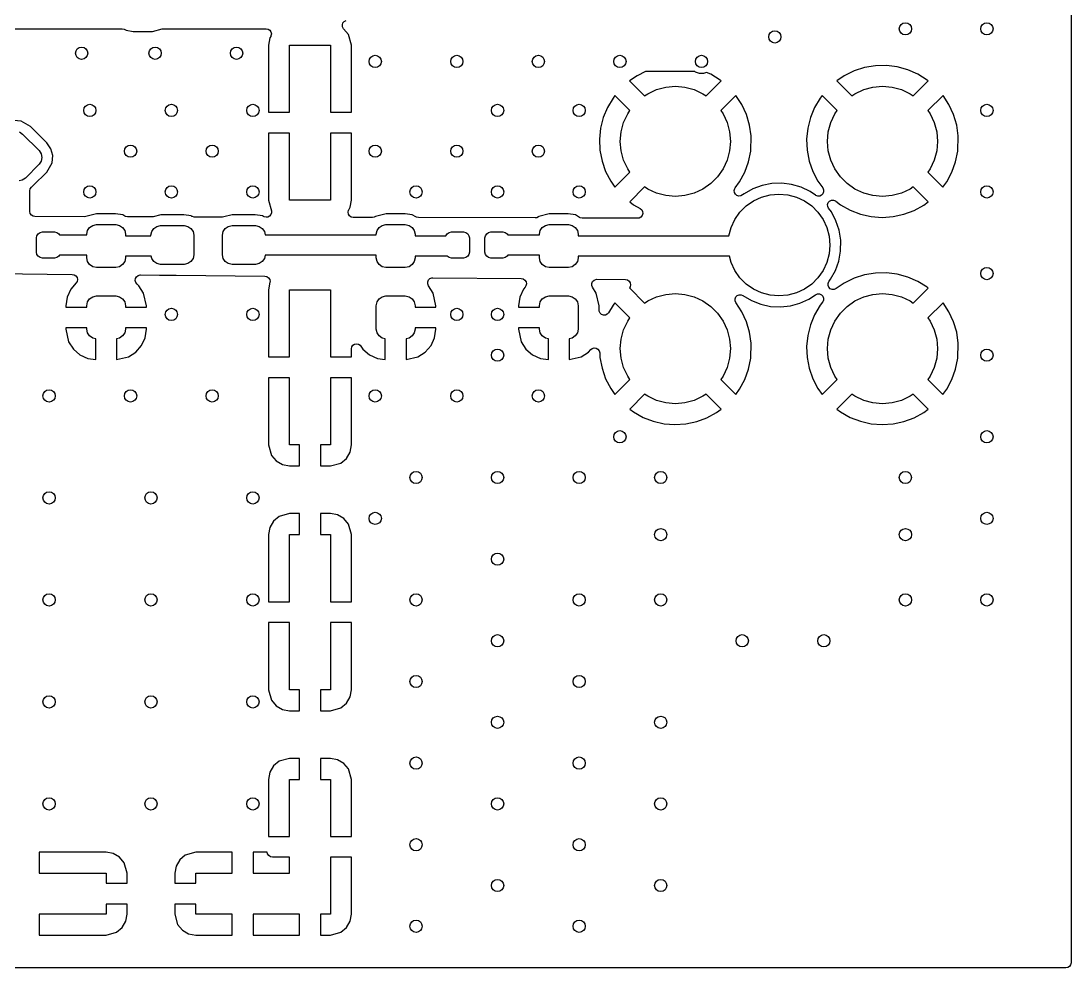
# Model space of a CAD drawing. Extents: x 5.32 to 7.68, y -5.08 to -3.12.
# Drawn here: x 6.666 to 7.68, y -5.08 to -4.166 of the extents above; entities that cross this region are included whole.
import ezdxf

# ---------------------------------------------------------------- set-up
doc = ezdxf.new("R2010")
doc.units = 0
doc.header["$MEASUREMENT"] = 0
doc.layers.add('BLACK', color=7, linetype='CONTINUOUS')

msp = doc.modelspace()

# ---------------------------------------------------------------- linework, layer by layer
at = {"layer": 'BLACK', "linetype": 'CONTINUOUS'}
for p, q in [((7.67961, -3.12539), (7.67961, -5.07461)), ((6.97673, -4.16761), (6.97795, -4.16609)), ((6.97795, -4.16609), (6.97966, -4.16515)), ((6.64599, -4.17319), (6.76345, -4.17319)), ((6.76345, -4.17319), (6.76536, -4.17357)), ((6.76536, -4.17357), (6.76595, -4.17386)), ((6.76595, -4.17386), (6.7674, -4.1747)), ((6.7674, -4.1747), (6.77426, -4.17591)), ((6.77426, -4.17591), (6.79267, -4.17591)), ((6.79267, -4.17591), (6.80218, -4.17336)), ((6.80218, -4.17336), (6.80347, -4.17319)), ((6.80347, -4.17319), (6.9026, -4.17319)), ((6.9026, -4.17319), (6.90452, -4.17357)), ((6.90452, -4.17357), (6.90614, -4.17465)), ((6.90614, -4.17465), (6.90722, -4.17628)), ((6.90722, -4.17628), (6.9076, -4.17819)), ((6.97618, -4.16949), (6.97673, -4.16761)), ((6.97639, -4.17142), (6.97618, -4.16949)), ((6.97733, -4.17314), (6.97639, -4.17142)), ((6.98212, -4.17884), (6.97733, -4.17314)), ((6.90615, -4.18204), (6.90493, -4.18898)), ((6.90693, -4.18069), (6.90615, -4.18204)), ((6.90722, -4.1801), (6.90693, -4.18069)), ((6.9076, -4.17819), (6.90722, -4.1801)), ((6.98484, -4.18898), (6.98212, -4.17884)), ((6.90493, -4.18898), (6.90493, -4.25374)), ((6.9252, -4.25374), (6.9252, -4.18898)), ((6.9252, -4.18898), (6.96457, -4.18898)), ((6.96457, -4.18898), (6.96457, -4.25374)), ((6.98484, -4.25374), (6.98484, -4.18898)), ((7.26886, -4.21457), (7.26065, -4.2186)), ((7.31647, -4.21457), (7.26886, -4.21457)), ((7.31693, -4.21495), (7.31647, -4.21457)), ((7.32078, -4.21636), (7.31693, -4.21495)), ((7.32489, -4.21636), (7.32078, -4.21636)), ((7.32782, -4.21529), (7.32489, -4.21636)), ((7.33183, -4.21704), (7.32782, -4.21529)), ((7.34083, -4.22266), (7.33183, -4.21704)), ((7.47018, -4.21392), (7.46065, -4.2186)), ((7.48028, -4.21067), (7.47018, -4.21392)), ((7.49074, -4.20891), (7.48028, -4.21067)), ((7.50135, -4.20868), (7.49074, -4.20891)), ((7.51188, -4.20998), (7.50135, -4.20868)), ((7.52211, -4.21279), (7.51188, -4.20998)), ((7.53183, -4.21704), (7.52211, -4.21279)), ((7.54083, -4.22266), (7.53183, -4.21704)), ((7.26065, -4.2186), (7.25347, -4.22352)), ((7.25347, -4.22352), (7.26797, -4.23803)), ((7.3273, -4.23803), (7.34183, -4.2235)), ((7.34183, -4.2235), (7.34083, -4.22266)), ((7.46065, -4.2186), (7.45347, -4.22352)), ((7.45347, -4.22352), (7.46797, -4.23803)), ((7.5273, -4.23803), (7.54183, -4.2235)), ((7.54183, -4.2235), (7.54083, -4.22266)), ((7.26797, -4.23803), (7.27106, -4.23586)), ((7.27106, -4.23586), (7.27946, -4.23195)), ((7.27946, -4.23195), (7.28841, -4.22955)), ((7.28841, -4.22955), (7.29764, -4.22874)), ((7.29764, -4.22874), (7.30687, -4.22955)), ((7.30687, -4.22955), (7.31582, -4.23195)), ((7.31582, -4.23195), (7.32421, -4.23586)), ((7.32421, -4.23586), (7.3273, -4.23803)), ((7.46797, -4.23803), (7.47106, -4.23586)), ((7.47106, -4.23586), (7.47946, -4.23195)), ((7.47946, -4.23195), (7.48841, -4.22955)), ((7.48841, -4.22955), (7.49764, -4.22874)), ((7.49764, -4.22874), (7.50687, -4.22955)), ((7.50687, -4.22955), (7.51582, -4.23195)), ((7.51582, -4.23195), (7.52421, -4.23586)), ((7.52421, -4.23586), (7.5273, -4.23803)), ((7.23744, -4.24005), (7.23203, -4.24918)), ((7.2393, -4.23775), (7.23744, -4.24005)), ((7.25377, -4.25222), (7.2393, -4.23775)), ((7.35607, -4.23765), (7.3415, -4.25222)), ((7.36175, -4.24635), (7.35607, -4.23765)), ((7.36621, -4.25598), (7.36175, -4.24635)), ((7.43744, -4.24005), (7.43203, -4.24918)), ((7.4393, -4.23775), (7.43744, -4.24005)), ((7.45377, -4.25222), (7.4393, -4.23775)), ((7.55607, -4.23765), (7.5415, -4.25222)), ((7.56175, -4.24635), (7.55607, -4.23765)), ((7.56621, -4.25598), (7.56175, -4.24635)), ((6.90493, -4.25374), (6.9252, -4.25374)), ((6.96457, -4.25374), (6.98484, -4.25374)), ((7.23203, -4.24918), (7.228, -4.25899)), ((7.24769, -4.26371), (7.25161, -4.25531)), ((7.25161, -4.25531), (7.25377, -4.25222)), ((7.3415, -4.25222), (7.34367, -4.25531)), ((7.34367, -4.25531), (7.34758, -4.26371)), ((7.36923, -4.26615), (7.36621, -4.25598)), ((7.43203, -4.24918), (7.428, -4.25899)), ((7.44769, -4.26371), (7.45161, -4.25531)), ((7.45161, -4.25531), (7.45377, -4.25222)), ((7.5415, -4.25222), (7.54367, -4.25531)), ((7.54367, -4.25531), (7.54758, -4.26371)), ((7.56923, -4.26615), (7.56621, -4.25598)), ((6.66595, -4.26224), (6.65902, -4.26163)), ((6.67494, -4.26743), (6.66595, -4.26224)), ((6.69074, -4.28323), (6.67494, -4.26743)), ((7.228, -4.25899), (7.22542, -4.26929)), ((7.2453, -4.27266), (7.24769, -4.26371)), ((7.34758, -4.26371), (7.34998, -4.27266)), ((7.37076, -4.27665), (7.36923, -4.26615)), ((7.428, -4.25899), (7.42542, -4.26929)), ((7.4453, -4.27266), (7.44769, -4.26371)), ((7.54758, -4.26371), (7.54998, -4.27266)), ((7.57076, -4.27665), (7.56923, -4.26615)), ((6.66434, -4.27276), (6.66737, -4.27479)), ((6.66737, -4.27479), (6.68338, -4.29079)), ((6.9252, -4.27382), (6.90493, -4.27382)), ((6.90493, -4.27382), (6.90493, -4.33858)), ((6.9252, -4.33858), (6.9252, -4.27382)), ((6.98484, -4.27382), (6.96457, -4.27382)), ((6.96457, -4.27382), (6.96457, -4.33858)), ((6.98484, -4.33858), (6.98484, -4.27382)), ((7.22542, -4.26929), (7.22436, -4.27984)), ((7.24449, -4.28189), (7.2453, -4.27266)), ((7.34998, -4.27266), (7.35079, -4.28189)), ((7.37035, -4.2912), (7.37076, -4.27665)), ((7.42542, -4.26929), (7.42436, -4.27984)), ((7.44449, -4.28189), (7.4453, -4.27266)), ((7.54998, -4.27266), (7.55079, -4.28189)), ((7.57035, -4.2912), (7.57076, -4.27665)), ((6.69474, -4.28893), (6.69074, -4.28323)), ((7.22436, -4.27984), (7.22483, -4.29044)), ((7.2453, -4.29112), (7.24449, -4.28189)), ((7.35079, -4.28189), (7.34998, -4.29112)), ((7.42436, -4.27984), (7.42483, -4.29044)), ((7.4453, -4.29112), (7.44449, -4.28189)), ((7.55079, -4.28189), (7.54998, -4.29112)), ((6.68338, -4.29079), (6.68541, -4.29383)), ((6.68541, -4.29383), (6.68612, -4.2974)), ((6.68612, -4.2974), (6.68541, -4.30098)), ((6.69654, -4.29566), (6.69474, -4.28893)), ((6.69593, -4.30259), (6.69654, -4.29566)), ((7.22483, -4.29044), (7.22683, -4.30086)), ((7.24769, -4.30007), (7.2453, -4.29112)), ((7.34998, -4.29112), (7.34758, -4.30007)), ((7.36824, -4.3016), (7.37035, -4.2912)), ((7.42483, -4.29044), (7.42683, -4.30086)), ((7.44769, -4.30007), (7.4453, -4.29112)), ((7.54998, -4.29112), (7.54758, -4.30007)), ((7.56824, -4.3016), (7.57035, -4.2912)), ((6.68338, -4.30402), (6.67016, -4.31724)), ((6.68541, -4.30098), (6.68338, -4.30402)), ((6.69074, -4.31159), (6.69593, -4.30259)), ((7.22683, -4.30086), (7.23031, -4.31089)), ((7.25161, -4.30846), (7.24769, -4.30007)), ((7.25377, -4.31156), (7.25161, -4.30846)), ((7.34367, -4.30846), (7.33835, -4.31605)), ((7.34758, -4.30007), (7.34367, -4.30846)), ((7.36466, -4.31159), (7.36824, -4.3016)), ((7.42683, -4.30086), (7.43031, -4.31089)), ((7.45161, -4.30846), (7.44769, -4.30007)), ((7.45692, -4.31605), (7.45161, -4.30846)), ((7.54367, -4.30846), (7.5415, -4.31156)), ((7.54758, -4.30007), (7.54367, -4.30846)), ((7.56466, -4.31159), (7.56824, -4.3016)), ((6.67016, -4.31724), (6.66712, -4.31927)), ((6.67773, -4.3246), (6.69074, -4.31159)), ((7.23031, -4.31089), (7.2352, -4.3203)), ((7.23931, -4.32601), (7.25377, -4.31156)), ((7.33835, -4.31605), (7.3318, -4.3226)), ((7.35967, -4.32095), (7.36466, -4.31159)), ((7.43031, -4.31089), (7.4352, -4.3203)), ((7.46347, -4.3226), (7.45692, -4.31605)), ((7.5415, -4.31156), (7.55595, -4.326)), ((7.55967, -4.32095), (7.56466, -4.31159)), ((6.66712, -4.31927), (6.66398, -4.31989)), ((6.67437, -4.32955), (6.67475, -4.32764)), ((6.67475, -4.32764), (6.67583, -4.32602)), ((6.67583, -4.32602), (6.6765, -4.32546)), ((6.6765, -4.32546), (6.67773, -4.3246)), ((7.2352, -4.3203), (7.23931, -4.32601)), ((7.26797, -4.32575), (7.25352, -4.3402)), ((7.27106, -4.32792), (7.26797, -4.32575)), ((7.27946, -4.33183), (7.27106, -4.32792)), ((7.32421, -4.32792), (7.31582, -4.33183)), ((7.3318, -4.3226), (7.32421, -4.32792)), ((7.35447, -4.32916), (7.35505, -4.3273)), ((7.35505, -4.3273), (7.35541, -4.32674)), ((7.35541, -4.32674), (7.35967, -4.32095)), ((7.37237, -4.32769), (7.36403, -4.33243)), ((7.38136, -4.32435), (7.37237, -4.32769)), ((7.39076, -4.32249), (7.38136, -4.32435)), ((7.40035, -4.32215), (7.39076, -4.32249)), ((7.40987, -4.32335), (7.40035, -4.32215)), ((7.41907, -4.32606), (7.40987, -4.32335)), ((7.42772, -4.33021), (7.41907, -4.32606)), ((7.4352, -4.3203), (7.43992, -4.32686)), ((7.43992, -4.32686), (7.44073, -4.32863)), ((7.44073, -4.32863), (7.4408, -4.33058)), ((7.47106, -4.32792), (7.46347, -4.3226)), ((7.47946, -4.33183), (7.47106, -4.32792)), ((7.52421, -4.32792), (7.51582, -4.33183)), ((7.5273, -4.32575), (7.52421, -4.32792)), ((7.54175, -4.3402), (7.5273, -4.32575)), ((7.55595, -4.326), (7.55967, -4.32095)), ((6.67437, -4.3495), (6.67437, -4.32955)), ((6.90493, -4.33858), (6.90767, -4.3488)), ((6.96457, -4.33858), (6.9252, -4.33858)), ((6.98361, -4.34551), (6.98484, -4.33858)), ((7.28841, -4.33423), (7.27946, -4.33183)), ((7.29764, -4.33504), (7.28841, -4.33423)), ((7.30687, -4.33423), (7.29764, -4.33504)), ((7.31582, -4.33183), (7.30687, -4.33423)), ((7.35464, -4.33111), (7.35447, -4.32916)), ((7.35554, -4.33284), (7.35464, -4.33111)), ((7.35704, -4.33409), (7.35554, -4.33284)), ((7.3589, -4.33467), (7.35704, -4.33409)), ((7.36084, -4.3345), (7.3589, -4.33467)), ((7.36257, -4.3336), (7.36084, -4.3345)), ((7.36403, -4.33243), (7.36257, -4.3336)), ((7.37303, -4.33927), (7.38081, -4.33565)), ((7.38081, -4.33565), (7.38909, -4.33342)), ((7.38909, -4.33342), (7.39764, -4.33268)), ((7.39764, -4.33268), (7.40618, -4.33342)), ((7.40618, -4.33342), (7.41447, -4.33565)), ((7.41447, -4.33565), (7.42224, -4.33927)), ((7.43301, -4.33388), (7.42772, -4.33021)), ((7.43323, -4.33403), (7.43301, -4.33388)), ((7.43506, -4.33471), (7.43323, -4.33403)), ((7.43701, -4.33464), (7.43506, -4.33471)), ((7.43878, -4.33383), (7.43701, -4.33464)), ((7.44011, -4.33241), (7.43878, -4.33383)), ((7.4408, -4.33058), (7.44011, -4.33241)), ((7.44659, -4.33947), (7.44835, -4.33863)), ((7.44835, -4.33863), (7.4503, -4.33853)), ((7.4503, -4.33853), (7.45214, -4.33918)), ((7.48841, -4.33423), (7.47946, -4.33183)), ((7.49764, -4.33504), (7.48841, -4.33423)), ((7.50687, -4.33423), (7.49764, -4.33504)), ((7.51582, -4.33183), (7.50687, -4.33423)), ((6.90767, -4.3488), (6.90779, -4.35074)), ((6.98162, -4.3503), (6.982, -4.34839)), ((6.982, -4.34839), (6.98229, -4.34781)), ((6.98229, -4.34781), (6.98361, -4.34551)), ((7.25352, -4.3402), (7.25718, -4.34302)), ((7.25718, -4.34302), (7.26369, -4.34668)), ((7.26369, -4.34668), (7.26517, -4.34795)), ((7.26517, -4.34795), (7.26606, -4.34969)), ((7.35994, -4.35026), (7.366, -4.34419)), ((7.366, -4.34419), (7.37303, -4.33927)), ((7.42224, -4.33927), (7.42927, -4.34419)), ((7.42927, -4.34419), (7.43534, -4.35026)), ((7.44464, -4.34276), (7.44529, -4.34093)), ((7.44474, -4.34471), (7.44464, -4.34276)), ((7.44558, -4.34647), (7.44474, -4.34471)), ((7.44529, -4.34093), (7.44659, -4.33947)), ((7.44824, -4.35002), (7.44558, -4.34647)), ((7.45214, -4.33918), (7.45264, -4.33952)), ((7.45264, -4.33952), (7.45718, -4.34302)), ((7.45718, -4.34302), (7.46643, -4.34822)), ((7.46643, -4.34822), (7.47633, -4.35203)), ((7.51821, -4.35225), (7.52815, -4.34854)), ((7.52815, -4.34854), (7.53746, -4.34344)), ((7.53746, -4.34344), (7.54175, -4.3402)), ((6.67475, -4.3514), (6.67437, -4.3495)), ((6.67583, -4.35302), (6.67475, -4.3514)), ((6.67744, -4.35411), (6.67583, -4.35302)), ((6.67936, -4.3545), (6.67744, -4.35411)), ((6.72706, -4.35462), (6.67936, -4.3545)), ((6.72837, -4.35445), (6.72706, -4.35462)), ((6.73883, -4.35165), (6.72837, -4.35445)), ((6.75723, -4.35165), (6.73883, -4.35165)), ((6.76409, -4.35286), (6.75723, -4.35165)), ((6.76618, -4.35406), (6.76409, -4.35286)), ((6.76675, -4.35435), (6.76618, -4.35406)), ((6.76867, -4.35473), (6.76675, -4.35435)), ((6.7921, -4.3548), (6.76867, -4.35473)), ((6.79341, -4.35463), (6.7921, -4.3548)), ((6.80084, -4.35263), (6.79341, -4.35463)), ((6.82318, -4.35263), (6.80084, -4.35263)), ((6.83004, -4.35384), (6.82318, -4.35263)), ((6.83072, -4.35423), (6.83004, -4.35384)), ((6.83129, -4.35452), (6.83072, -4.35423)), ((6.8332, -4.3549), (6.83129, -4.35452)), ((6.86032, -4.35498), (6.8332, -4.3549)), ((6.86163, -4.35481), (6.86032, -4.35498)), ((6.86974, -4.35263), (6.86163, -4.35481)), ((6.89208, -4.35263), (6.86974, -4.35263)), ((6.89894, -4.35384), (6.89208, -4.35263)), ((6.89993, -4.35442), (6.89894, -4.35384)), ((6.90051, -4.3547), (6.89993, -4.35442)), ((6.90242, -4.35509), (6.90051, -4.3547)), ((6.90282, -4.35509), (6.90242, -4.35509)), ((6.90413, -4.35492), (6.90282, -4.35509)), ((6.90588, -4.35406), (6.90413, -4.35492)), ((6.90717, -4.35259), (6.90588, -4.35406)), ((6.90779, -4.35074), (6.90717, -4.35259)), ((6.98199, -4.35221), (6.98162, -4.3503)), ((6.98307, -4.35384), (6.98199, -4.35221)), ((6.98469, -4.35493), (6.98307, -4.35384)), ((6.9866, -4.35531), (6.98469, -4.35493)), ((7.00527, -4.35536), (6.9866, -4.35531)), ((7.00679, -4.35513), (7.00527, -4.35536)), ((7.00815, -4.35439), (7.00679, -4.35513)), ((7.01836, -4.35165), (7.00815, -4.35439)), ((7.03676, -4.35165), (7.01836, -4.35165)), ((7.04362, -4.35286), (7.03676, -4.35165)), ((7.047, -4.35481), (7.04362, -4.35286)), ((7.04757, -4.35509), (7.047, -4.35481)), ((7.04948, -4.35548), (7.04757, -4.35509)), ((7.16226, -4.35578), (7.04948, -4.35548)), ((7.16378, -4.35555), (7.16226, -4.35578)), ((7.16549, -4.35461), (7.16378, -4.35555)), ((7.16581, -4.35434), (7.16549, -4.35461)), ((7.17584, -4.35165), (7.16581, -4.35434)), ((7.19424, -4.35165), (7.17584, -4.35165)), ((7.2011, -4.35286), (7.19424, -4.35165)), ((7.2052, -4.35523), (7.2011, -4.35286)), ((7.20578, -4.35551), (7.2052, -4.35523)), ((7.20769, -4.3559), (7.20578, -4.35551)), ((7.26123, -4.35604), (7.20769, -4.3559)), ((7.26259, -4.35585), (7.26123, -4.35604)), ((7.26433, -4.35497), (7.26259, -4.35585)), ((7.2656, -4.35349), (7.26433, -4.35497)), ((7.26621, -4.35164), (7.2656, -4.35349)), ((7.26606, -4.34969), (7.26621, -4.35164)), ((7.35139, -4.36506), (7.35502, -4.35728)), ((7.35502, -4.35728), (7.35994, -4.35026)), ((7.43534, -4.35026), (7.44026, -4.35728)), ((7.44026, -4.35728), (7.44388, -4.36506)), ((7.45268, -4.35852), (7.44824, -4.35002)), ((7.45571, -4.36763), (7.45268, -4.35852)), ((7.47633, -4.35203), (7.48668, -4.35437)), ((7.48668, -4.35437), (7.49725, -4.35519)), ((7.49725, -4.35519), (7.50784, -4.35448)), ((7.50784, -4.35448), (7.51821, -4.35225)), ((6.68429, -4.36973), (6.68652, -4.36929)), ((6.68652, -4.36929), (6.69813, -4.36929)), ((6.69813, -4.36929), (6.70035, -4.36973)), ((6.72933, -4.37156), (6.73004, -4.36798)), ((6.73004, -4.36798), (6.73207, -4.36494)), ((6.73207, -4.36494), (6.7351, -4.36292)), ((6.7351, -4.36292), (6.73868, -4.3622)), ((6.73868, -4.3622), (6.75738, -4.3622)), ((6.75738, -4.3622), (6.76096, -4.36292)), ((6.76096, -4.36292), (6.76399, -4.36494)), ((6.76399, -4.36494), (6.76602, -4.36798)), ((6.76602, -4.36798), (6.76673, -4.37156)), ((6.79134, -4.37254), (6.79205, -4.36896)), ((6.79205, -4.36896), (6.79408, -4.36593)), ((6.79408, -4.36593), (6.79711, -4.3639)), ((6.79711, -4.3639), (6.80069, -4.36319)), ((6.80069, -4.36319), (6.82333, -4.36319)), ((6.82333, -4.36319), (6.82691, -4.3639)), ((6.82691, -4.3639), (6.82994, -4.36593)), ((6.82994, -4.36593), (6.83197, -4.36896)), ((6.83197, -4.36896), (6.83268, -4.37254)), ((6.86024, -4.37254), (6.86095, -4.36896)), ((6.86095, -4.36896), (6.86297, -4.36593)), ((6.86297, -4.36593), (6.86601, -4.3639)), ((6.86601, -4.3639), (6.86959, -4.36319)), ((6.86959, -4.36319), (6.89222, -4.36319)), ((6.89222, -4.36319), (6.8958, -4.3639)), ((6.8958, -4.3639), (6.89884, -4.36593)), ((6.89884, -4.36593), (6.90086, -4.36896)), ((6.90086, -4.36896), (6.90148, -4.37205)), ((7.00886, -4.37156), (7.00957, -4.36798)), ((7.00957, -4.36798), (7.0116, -4.36494)), ((7.0116, -4.36494), (7.01463, -4.36292)), ((7.01463, -4.36292), (7.01821, -4.3622)), ((7.01821, -4.3622), (7.03691, -4.3622)), ((7.03691, -4.3622), (7.04049, -4.36292)), ((7.04049, -4.36292), (7.04352, -4.36494)), ((7.04352, -4.36494), (7.04555, -4.36798)), ((7.04555, -4.36798), (7.04626, -4.37156)), ((7.07918, -4.36973), (7.0814, -4.36929)), ((7.0814, -4.36929), (7.09301, -4.36929)), ((7.09301, -4.36929), (7.09523, -4.36973)), ((7.11736, -4.36973), (7.11959, -4.36929)), ((7.11959, -4.36929), (7.1312, -4.36929)), ((7.1312, -4.36929), (7.13342, -4.36973)), ((7.16634, -4.37156), (7.16705, -4.36798)), ((7.16705, -4.36798), (7.16908, -4.36494)), ((7.16908, -4.36494), (7.17211, -4.36292)), ((7.17211, -4.36292), (7.17569, -4.3622)), ((7.17569, -4.3622), (7.19439, -4.3622)), ((7.19439, -4.3622), (7.19797, -4.36292)), ((7.19797, -4.36292), (7.201, -4.36494)), ((7.201, -4.36494), (7.20303, -4.36798)), ((7.20303, -4.36798), (7.20374, -4.37156)), ((7.34926, -4.37303), (7.35139, -4.36506)), ((7.44388, -4.36506), (7.4461, -4.37334)), ((7.45725, -4.37709), (7.45571, -4.36763)), ((6.68071, -4.3751), (6.68115, -4.37288)), ((6.68071, -4.38868), (6.68071, -4.3751)), ((6.68115, -4.37288), (6.68241, -4.37099)), ((6.68241, -4.37099), (6.68429, -4.36973)), ((6.70035, -4.36973), (6.70224, -4.37099)), ((6.70224, -4.37099), (6.70294, -4.37205)), ((6.70294, -4.37205), (6.72933, -4.37205)), ((6.72933, -4.37205), (6.72933, -4.37156)), ((6.76673, -4.37156), (6.76673, -4.37303)), ((6.76673, -4.37303), (6.79134, -4.37303)), ((6.79134, -4.37303), (6.79134, -4.37254)), ((6.83268, -4.37254), (6.83268, -4.39124)), ((6.86024, -4.39124), (6.86024, -4.37254)), ((6.90148, -4.37205), (7.00886, -4.37205)), ((7.00886, -4.37205), (7.00886, -4.37156)), ((7.04626, -4.37156), (7.04626, -4.37303)), ((7.04626, -4.37303), (7.076, -4.37303)), ((7.076, -4.37303), (7.07603, -4.37288)), ((7.07603, -4.37288), (7.07729, -4.37099)), ((7.07729, -4.37099), (7.07918, -4.36973)), ((7.09523, -4.36973), (7.09712, -4.37099)), ((7.09712, -4.37099), (7.09838, -4.37288)), ((7.09838, -4.37288), (7.09882, -4.3751)), ((7.09882, -4.3751), (7.09882, -4.38868)), ((7.11378, -4.3751), (7.11422, -4.37288)), ((7.11378, -4.38868), (7.11378, -4.3751)), ((7.11422, -4.37288), (7.11548, -4.37099)), ((7.11548, -4.37099), (7.11736, -4.36973)), ((7.13342, -4.36973), (7.13531, -4.37099)), ((7.13531, -4.37099), (7.13601, -4.37205)), ((7.13601, -4.37205), (7.16634, -4.37205)), ((7.16634, -4.37205), (7.16634, -4.37156)), ((7.20374, -4.37156), (7.20374, -4.37303)), ((7.20374, -4.37303), (7.34926, -4.37303)), ((7.4461, -4.37334), (7.44685, -4.38189)), ((7.45713, -4.38793), (7.45725, -4.37709)), ((6.68115, -4.3909), (6.68071, -4.38868)), ((7.09882, -4.38868), (7.09838, -4.3909)), ((7.11422, -4.3909), (7.11378, -4.38868)), ((7.44685, -4.38189), (7.4461, -4.39044)), ((7.4554, -4.39737), (7.45713, -4.38793)), ((6.68241, -4.39279), (6.68115, -4.3909)), ((6.68429, -4.39405), (6.68241, -4.39279)), ((6.68652, -4.39449), (6.68429, -4.39405)), ((6.69813, -4.39449), (6.68652, -4.39449)), ((6.70035, -4.39405), (6.69813, -4.39449)), ((6.70224, -4.39279), (6.70035, -4.39405)), ((6.70294, -4.39173), (6.70224, -4.39279)), ((6.72933, -4.39173), (6.70294, -4.39173)), ((6.72933, -4.39419), (6.72933, -4.39173)), ((6.73004, -4.39777), (6.72933, -4.39419)), ((6.73207, -4.4008), (6.73004, -4.39777)), ((6.76602, -4.39777), (6.76399, -4.4008)), ((6.76673, -4.39419), (6.76602, -4.39777)), ((6.79163, -4.39272), (6.76673, -4.39272)), ((6.76673, -4.39272), (6.76673, -4.39419)), ((6.79205, -4.39482), (6.79163, -4.39272)), ((6.79408, -4.39785), (6.79205, -4.39482)), ((6.79711, -4.39988), (6.79408, -4.39785)), ((6.82994, -4.39785), (6.82691, -4.39988)), ((6.83197, -4.39482), (6.82994, -4.39785)), ((6.83268, -4.39124), (6.83197, -4.39482)), ((6.86095, -4.39482), (6.86024, -4.39124)), ((6.86297, -4.39785), (6.86095, -4.39482)), ((6.86601, -4.39988), (6.86297, -4.39785)), ((6.89884, -4.39785), (6.8958, -4.39988)), ((6.90086, -4.39482), (6.89884, -4.39785)), ((6.90148, -4.39173), (6.90086, -4.39482)), ((7.00886, -4.39173), (6.90148, -4.39173)), ((7.00886, -4.39419), (7.00886, -4.39173)), ((7.00957, -4.39777), (7.00886, -4.39419)), ((7.0116, -4.4008), (7.00957, -4.39777)), ((7.04555, -4.39777), (7.04352, -4.4008)), ((7.04626, -4.39419), (7.04555, -4.39777)), ((7.07724, -4.39272), (7.04626, -4.39272)), ((7.04626, -4.39272), (7.04626, -4.39419)), ((7.07729, -4.39279), (7.07724, -4.39272)), ((7.07918, -4.39405), (7.07729, -4.39279)), ((7.0814, -4.39449), (7.07918, -4.39405)), ((7.09301, -4.39449), (7.0814, -4.39449)), ((7.09523, -4.39405), (7.09301, -4.39449)), ((7.09712, -4.39279), (7.09523, -4.39405)), ((7.09838, -4.3909), (7.09712, -4.39279)), ((7.11548, -4.39279), (7.11422, -4.3909)), ((7.11736, -4.39405), (7.11548, -4.39279)), ((7.11959, -4.39449), (7.11736, -4.39405)), ((7.1312, -4.39449), (7.11959, -4.39449)), ((7.13342, -4.39405), (7.1312, -4.39449)), ((7.13531, -4.39279), (7.13342, -4.39405)), ((7.13601, -4.39173), (7.13531, -4.39279)), ((7.16634, -4.39173), (7.13601, -4.39173)), ((7.16634, -4.39419), (7.16634, -4.39173)), ((7.16705, -4.39777), (7.16634, -4.39419)), ((7.16908, -4.4008), (7.16705, -4.39777)), ((7.20303, -4.39777), (7.201, -4.4008)), ((7.20374, -4.39419), (7.20303, -4.39777)), ((7.34978, -4.39272), (7.20374, -4.39272)), ((7.20374, -4.39272), (7.20374, -4.39419)), ((7.35139, -4.39872), (7.34978, -4.39272)), ((7.35502, -4.4065), (7.35139, -4.39872)), ((7.44388, -4.39872), (7.44026, -4.4065)), ((7.4461, -4.39044), (7.44388, -4.39872)), ((7.45218, -4.4064), (7.4554, -4.39737)), ((6.63165, -4.40941), (6.71539, -4.4102)), ((6.7351, -4.40283), (6.73207, -4.4008)), ((6.73868, -4.40354), (6.7351, -4.40283)), ((6.75738, -4.40354), (6.73868, -4.40354)), ((6.76096, -4.40283), (6.75738, -4.40354)), ((6.76399, -4.4008), (6.76096, -4.40283)), ((6.80069, -4.40059), (6.79711, -4.39988)), ((6.82333, -4.40059), (6.80069, -4.40059)), ((6.82691, -4.39988), (6.82333, -4.40059)), ((6.86959, -4.40059), (6.86601, -4.39988)), ((6.89222, -4.40059), (6.86959, -4.40059)), ((6.8958, -4.39988), (6.89222, -4.40059)), ((7.01463, -4.40283), (7.0116, -4.4008)), ((7.01821, -4.40354), (7.01463, -4.40283)), ((7.03691, -4.40354), (7.01821, -4.40354)), ((7.04049, -4.40283), (7.03691, -4.40354)), ((7.04352, -4.4008), (7.04049, -4.40283)), ((7.17211, -4.40283), (7.16908, -4.4008)), ((7.17569, -4.40354), (7.17211, -4.40283)), ((7.19439, -4.40354), (7.17569, -4.40354)), ((7.19797, -4.40283), (7.19439, -4.40354)), ((7.201, -4.4008), (7.19797, -4.40283)), ((7.35994, -4.41352), (7.35502, -4.4065)), ((7.44026, -4.4065), (7.43534, -4.41352)), ((7.44756, -4.41481), (7.45218, -4.4064)), ((7.49074, -4.40891), (7.48028, -4.41067)), ((7.50135, -4.40868), (7.49074, -4.40891)), ((7.51188, -4.40998), (7.50135, -4.40868)), ((6.71912, -4.41847), (6.71387, -4.42454)), ((6.71539, -4.4102), (6.7173, -4.4106)), ((6.7173, -4.4106), (6.71891, -4.4117)), ((6.71891, -4.4117), (6.71998, -4.41333)), ((6.71994, -4.41716), (6.71912, -4.41847)), ((6.72034, -4.41525), (6.71994, -4.41716)), ((6.71998, -4.41333), (6.72034, -4.41525)), ((6.77615, -4.41618), (6.7764, -4.41424)), ((6.77667, -4.41806), (6.77615, -4.41618)), ((6.7764, -4.41424), (6.77736, -4.41255)), ((6.77787, -4.4196), (6.77667, -4.41806)), ((6.77736, -4.41255), (6.7789, -4.41135)), ((6.77967, -4.42116), (6.77787, -4.4196)), ((6.7789, -4.41135), (6.78078, -4.41083)), ((6.78078, -4.41083), (6.78119, -4.41082)), ((6.78119, -4.41082), (6.79958, -4.41099)), ((6.79958, -4.41099), (6.8004, -4.41107)), ((6.8004, -4.41107), (6.80084, -4.41115)), ((6.80084, -4.41115), (6.8157, -4.41115)), ((6.8157, -4.41115), (6.81575, -4.41115)), ((6.81575, -4.41115), (6.90135, -4.41195)), ((6.90135, -4.41195), (6.90326, -4.41235)), ((6.90326, -4.41235), (6.90487, -4.41345)), ((6.90487, -4.41345), (6.90594, -4.41508)), ((6.90623, -4.41782), (6.90493, -4.4252)), ((6.90594, -4.41508), (6.9063, -4.417)), ((6.9063, -4.417), (6.90623, -4.41782)), ((7.0585, -4.41937), (7.05853, -4.41742)), ((7.05921, -4.42118), (7.0585, -4.41937)), ((7.05853, -4.41742), (7.05931, -4.41563)), ((7.05931, -4.41563), (7.06071, -4.41427)), ((7.06071, -4.41427), (7.06253, -4.41356)), ((7.06253, -4.41356), (7.06346, -4.41348)), ((7.06346, -4.41348), (7.14886, -4.41429)), ((7.14886, -4.41429), (7.15077, -4.41468)), ((7.15077, -4.41468), (7.15238, -4.41578)), ((7.15238, -4.41578), (7.15345, -4.41742)), ((7.15381, -4.41933), (7.15341, -4.42124)), ((7.15345, -4.41742), (7.15381, -4.41933)), ((7.21694, -4.42086), (7.21697, -4.41891)), ((7.21697, -4.41891), (7.21775, -4.41712)), ((7.21775, -4.41712), (7.21915, -4.41577)), ((7.21915, -4.41577), (7.22097, -4.41505)), ((7.22097, -4.41505), (7.2219, -4.41497)), ((7.2219, -4.41497), (7.24948, -4.41523)), ((7.24948, -4.41523), (7.25139, -4.41563)), ((7.25139, -4.41563), (7.253, -4.41673)), ((7.253, -4.41673), (7.25407, -4.41836)), ((7.25407, -4.41836), (7.25443, -4.42028)), ((7.366, -4.41959), (7.35994, -4.41352)), ((7.37303, -4.42451), (7.366, -4.41959)), ((7.42927, -4.41959), (7.42224, -4.42451)), ((7.43534, -4.41352), (7.42927, -4.41959)), ((7.44503, -4.41897), (7.44575, -4.41715)), ((7.44505, -4.42092), (7.44503, -4.41897)), ((7.44575, -4.41715), (7.446, -4.4168)), ((7.446, -4.4168), (7.44756, -4.41481)), ((7.46065, -4.4186), (7.45277, -4.424)), ((7.47018, -4.41392), (7.46065, -4.4186)), ((7.48028, -4.41067), (7.47018, -4.41392)), ((7.52211, -4.41279), (7.51188, -4.40998)), ((7.53183, -4.41704), (7.52211, -4.41279)), ((7.54083, -4.42266), (7.53183, -4.41704)), ((6.71387, -4.42454), (6.71036, -4.43221)), ((6.78422, -4.42825), (6.77967, -4.42116)), ((6.7869, -4.44055), (6.78422, -4.42825)), ((6.90493, -4.4252), (6.90493, -4.48996)), ((6.9252, -4.48996), (6.9252, -4.4252)), ((6.9252, -4.4252), (6.96457, -4.4252)), ((6.96457, -4.4252), (6.96457, -4.48996)), ((7.06375, -4.42825), (7.05921, -4.42118)), ((7.06643, -4.44055), (7.06375, -4.42825)), ((7.15087, -4.42454), (7.14737, -4.43221)), ((7.15259, -4.42256), (7.15087, -4.42454)), ((7.15341, -4.42124), (7.15259, -4.42256)), ((7.21765, -4.42268), (7.21694, -4.42086)), ((7.22123, -4.42825), (7.21765, -4.42268)), ((7.22391, -4.44055), (7.22123, -4.42825)), ((7.25403, -4.42219), (7.25326, -4.42332)), ((7.25326, -4.42332), (7.26797, -4.43803)), ((7.25443, -4.42028), (7.25403, -4.42219)), ((7.27946, -4.43195), (7.28841, -4.42955)), ((7.28841, -4.42955), (7.29764, -4.42874)), ((7.29764, -4.42874), (7.30687, -4.42955)), ((7.30687, -4.42955), (7.31582, -4.43195)), ((7.35742, -4.43058), (7.35923, -4.42985)), ((7.35923, -4.42985), (7.36118, -4.42987)), ((7.36118, -4.42987), (7.36272, -4.43047)), ((7.38081, -4.42813), (7.37303, -4.42451)), ((7.38909, -4.43035), (7.38081, -4.42813)), ((7.41447, -4.42813), (7.40618, -4.43035)), ((7.42224, -4.42451), (7.41447, -4.42813)), ((7.42663, -4.43419), (7.43308, -4.4299)), ((7.43308, -4.4299), (7.43489, -4.42916)), ((7.43489, -4.42916), (7.43684, -4.42917)), ((7.43684, -4.42917), (7.43864, -4.42992)), ((7.43864, -4.42992), (7.44002, -4.4313)), ((7.44582, -4.42271), (7.44505, -4.42092)), ((7.44722, -4.42407), (7.44582, -4.42271)), ((7.44903, -4.4248), (7.44722, -4.42407)), ((7.45098, -4.42477), (7.44903, -4.4248)), ((7.45277, -4.424), (7.45098, -4.42477)), ((7.47946, -4.43195), (7.48841, -4.42955)), ((7.48841, -4.42955), (7.49764, -4.42874)), ((7.49764, -4.42874), (7.50687, -4.42955)), ((7.50687, -4.42955), (7.51582, -4.43195)), ((7.5273, -4.43803), (7.54183, -4.4235)), ((7.54183, -4.4235), (7.54083, -4.42266)), ((6.71036, -4.43221), (6.70916, -4.44055)), ((6.72933, -4.44045), (6.73004, -4.43687)), ((6.73004, -4.43687), (6.73207, -4.43384)), ((6.73207, -4.43384), (6.7351, -4.43181)), ((6.7351, -4.43181), (6.73868, -4.4311)), ((6.73868, -4.4311), (6.75738, -4.4311)), ((6.75738, -4.4311), (6.76096, -4.43181)), ((6.76096, -4.43181), (6.76399, -4.43384)), ((6.76399, -4.43384), (6.76602, -4.43687)), ((6.76602, -4.43687), (6.76673, -4.44045)), ((7.00886, -4.44045), (7.00957, -4.43687)), ((7.00957, -4.43687), (7.0116, -4.43384)), ((7.0116, -4.43384), (7.01463, -4.43181)), ((7.01463, -4.43181), (7.01821, -4.4311)), ((7.01821, -4.4311), (7.03691, -4.4311)), ((7.03691, -4.4311), (7.04049, -4.43181)), ((7.04049, -4.43181), (7.04352, -4.43384)), ((7.04352, -4.43384), (7.04555, -4.43687)), ((7.04555, -4.43687), (7.04626, -4.44045)), ((7.14737, -4.43221), (7.14617, -4.44055)), ((7.16634, -4.44045), (7.16705, -4.43687)), ((7.16705, -4.43687), (7.16908, -4.43384)), ((7.16908, -4.43384), (7.17211, -4.43181)), ((7.17211, -4.43181), (7.17569, -4.4311)), ((7.17569, -4.4311), (7.19439, -4.4311)), ((7.19439, -4.4311), (7.19797, -4.43181)), ((7.19797, -4.43181), (7.201, -4.43384)), ((7.201, -4.43384), (7.20303, -4.43687)), ((7.20303, -4.43687), (7.20374, -4.44045)), ((7.23744, -4.44005), (7.23321, -4.4472)), ((7.2393, -4.43775), (7.23744, -4.44005)), ((7.25377, -4.45222), (7.2393, -4.43775)), ((7.26797, -4.43803), (7.27106, -4.43586)), ((7.27106, -4.43586), (7.27946, -4.43195)), ((7.31582, -4.43195), (7.32421, -4.43586)), ((7.32421, -4.43586), (7.3318, -4.44117)), ((7.35524, -4.43569), (7.35526, -4.43374)), ((7.35597, -4.4375), (7.35524, -4.43569)), ((7.35526, -4.43374), (7.35603, -4.43194)), ((7.36175, -4.44635), (7.35597, -4.4375)), ((7.35603, -4.43194), (7.35742, -4.43058)), ((7.36272, -4.43047), (7.37124, -4.43555)), ((7.37124, -4.43555), (7.38015, -4.43908)), ((7.38015, -4.43908), (7.38952, -4.44114)), ((7.39764, -4.4311), (7.38909, -4.43035)), ((7.40618, -4.43035), (7.39764, -4.4311)), ((7.40864, -4.44067), (7.41789, -4.43815)), ((7.41789, -4.43815), (7.42663, -4.43419)), ((7.43744, -4.44005), (7.43203, -4.44918)), ((7.43974, -4.43721), (7.43744, -4.44005)), ((7.44, -4.43686), (7.43974, -4.43721)), ((7.44075, -4.43506), (7.44, -4.43686)), ((7.44002, -4.4313), (7.44076, -4.43311)), ((7.44076, -4.43311), (7.44075, -4.43506)), ((7.46347, -4.44117), (7.47106, -4.43586)), ((7.47106, -4.43586), (7.47946, -4.43195)), ((7.51582, -4.43195), (7.52421, -4.43586)), ((7.52421, -4.43586), (7.5273, -4.43803)), ((7.55607, -4.43765), (7.5415, -4.45222)), ((7.56175, -4.44635), (7.55607, -4.43765)), ((6.70916, -4.44055), (6.70916, -4.44173)), ((6.70916, -4.44173), (6.72933, -4.44173)), ((6.72933, -4.44173), (6.72933, -4.44045)), ((6.76673, -4.44045), (6.76673, -4.44173)), ((6.76673, -4.44173), (6.7869, -4.44173)), ((6.7869, -4.44173), (6.7869, -4.44055)), ((7.00886, -4.46309), (7.00886, -4.44045)), ((7.04626, -4.44045), (7.04626, -4.44173)), ((7.04626, -4.44173), (7.06643, -4.44173)), ((7.06643, -4.44173), (7.06643, -4.44055)), ((7.14617, -4.44055), (7.14617, -4.44173)), ((7.14617, -4.44173), (7.16634, -4.44173)), ((7.16634, -4.44173), (7.16634, -4.44045)), ((7.20374, -4.44045), (7.20374, -4.46309)), ((7.22391, -4.44465), (7.22391, -4.44055)), ((7.22406, -4.44589), (7.22391, -4.44465)), ((7.22491, -4.44765), (7.22406, -4.44589)), ((7.22636, -4.44895), (7.22491, -4.44765)), ((7.2282, -4.4496), (7.22636, -4.44895)), ((7.23015, -4.44949), (7.2282, -4.4496)), ((7.23191, -4.44865), (7.23015, -4.44949)), ((7.23321, -4.4472), (7.23191, -4.44865)), ((7.3318, -4.44117), (7.33835, -4.44773)), ((7.33835, -4.44773), (7.34367, -4.45531)), ((7.36621, -4.45598), (7.36175, -4.44635)), ((7.38952, -4.44114), (7.3991, -4.44167)), ((7.3991, -4.44167), (7.40864, -4.44067)), ((7.43203, -4.44918), (7.428, -4.45899)), ((7.45161, -4.45531), (7.45692, -4.44773)), ((7.45692, -4.44773), (7.46347, -4.44117)), ((7.56621, -4.45598), (7.56175, -4.44635)), ((7.24769, -4.46371), (7.25161, -4.45531)), ((7.25161, -4.45531), (7.25377, -4.45222)), ((7.34367, -4.45531), (7.34758, -4.46371)), ((7.36923, -4.46615), (7.36621, -4.45598)), ((7.428, -4.45899), (7.42542, -4.46929)), ((7.44769, -4.46371), (7.45161, -4.45531)), ((7.5415, -4.45222), (7.54367, -4.45531)), ((7.54367, -4.45531), (7.54758, -4.46371)), ((7.56923, -4.46615), (7.56621, -4.45598)), ((6.72933, -4.46181), (6.70916, -4.46181)), ((6.70916, -4.46181), (6.70916, -4.46299)), ((6.70916, -4.46299), (6.71184, -4.4753)), ((6.72933, -4.46309), (6.72933, -4.46181)), ((6.73004, -4.46667), (6.72933, -4.46309)), ((6.73207, -4.4697), (6.73004, -4.46667)), ((6.7351, -4.47173), (6.73207, -4.4697)), ((6.76399, -4.4697), (6.76096, -4.47173)), ((6.76602, -4.46667), (6.76399, -4.4697)), ((6.76673, -4.46309), (6.76602, -4.46667)), ((6.7869, -4.46181), (6.76673, -4.46181)), ((6.76673, -4.46181), (6.76673, -4.46309)), ((6.7857, -4.47134), (6.7869, -4.46299)), ((6.7869, -4.46299), (6.7869, -4.46181)), ((7.00957, -4.46667), (7.00886, -4.46309)), ((7.0116, -4.4697), (7.00957, -4.46667)), ((7.01463, -4.47173), (7.0116, -4.4697)), ((7.04352, -4.4697), (7.04049, -4.47173)), ((7.04555, -4.46667), (7.04352, -4.4697)), ((7.04626, -4.46309), (7.04555, -4.46667)), ((7.06643, -4.46181), (7.04626, -4.46181)), ((7.04626, -4.46181), (7.04626, -4.46309)), ((7.06523, -4.47134), (7.06643, -4.46299)), ((7.06643, -4.46299), (7.06643, -4.46181)), ((7.16634, -4.46181), (7.14617, -4.46181)), ((7.14617, -4.46181), (7.14617, -4.46299)), ((7.14617, -4.46299), (7.14885, -4.4753)), ((7.16634, -4.46309), (7.16634, -4.46181)), ((7.16705, -4.46667), (7.16634, -4.46309)), ((7.16908, -4.4697), (7.16705, -4.46667)), ((7.17211, -4.47173), (7.16908, -4.4697)), ((7.201, -4.4697), (7.19797, -4.47173)), ((7.20303, -4.46667), (7.201, -4.4697)), ((7.20374, -4.46309), (7.20303, -4.46667)), ((7.2453, -4.47266), (7.24769, -4.46371)), ((7.34758, -4.46371), (7.34998, -4.47266)), ((7.37076, -4.47665), (7.36923, -4.46615)), ((7.42542, -4.46929), (7.42436, -4.47984)), ((7.4453, -4.47266), (7.44769, -4.46371)), ((7.54758, -4.46371), (7.54998, -4.47266)), ((7.57076, -4.47665), (7.56923, -4.46615)), ((6.71184, -4.4753), (6.7164, -4.48239)), ((6.73799, -4.4723), (6.7351, -4.47173)), ((6.73799, -4.49249), (6.73799, -4.4723)), ((6.76096, -4.47173), (6.75807, -4.4723)), ((6.75807, -4.4723), (6.75807, -4.49244)), ((6.77668, -4.48537), (6.7822, -4.479)), ((6.7822, -4.479), (6.7857, -4.47134)), ((6.98484, -4.48216), (6.98522, -4.48025)), ((6.98522, -4.48025), (6.9863, -4.47862)), ((6.9863, -4.47862), (6.98792, -4.47754)), ((6.98792, -4.47754), (6.98984, -4.47716)), ((6.98984, -4.47716), (6.99175, -4.47754)), ((6.99175, -4.47754), (6.99337, -4.47862)), ((6.99337, -4.47862), (6.99404, -4.47946)), ((6.99404, -4.47946), (6.99593, -4.48239)), ((7.01752, -4.4723), (7.01463, -4.47173)), ((7.01752, -4.49249), (7.01752, -4.4723)), ((7.04049, -4.47173), (7.0376, -4.4723)), ((7.0376, -4.4723), (7.0376, -4.49244)), ((7.05621, -4.48537), (7.06172, -4.479)), ((7.06172, -4.479), (7.06523, -4.47134)), ((7.14885, -4.4753), (7.15341, -4.48239)), ((7.175, -4.4723), (7.17211, -4.47173)), ((7.175, -4.49249), (7.175, -4.4723)), ((7.19797, -4.47173), (7.19508, -4.4723)), ((7.19508, -4.4723), (7.19508, -4.49244)), ((7.24449, -4.48189), (7.2453, -4.47266)), ((7.34998, -4.47266), (7.35079, -4.48189)), ((7.37035, -4.4912), (7.37076, -4.47665)), ((7.42436, -4.47984), (7.42483, -4.49044)), ((7.44449, -4.48189), (7.4453, -4.47266)), ((7.54998, -4.47266), (7.55079, -4.48189)), ((7.57035, -4.4912), (7.57076, -4.47665)), ((6.7164, -4.48239), (6.72277, -4.48791)), ((6.72277, -4.48791), (6.73043, -4.49141)), ((6.75807, -4.49244), (6.76959, -4.48993)), ((6.76959, -4.48993), (6.77668, -4.48537)), ((6.90493, -4.48996), (6.9252, -4.48996)), ((6.96457, -4.48996), (6.98484, -4.48996)), ((6.98484, -4.48996), (6.98484, -4.48216)), ((6.99593, -4.48239), (7.0023, -4.48791)), ((7.0023, -4.48791), (7.00996, -4.49141)), ((7.0376, -4.49244), (7.04912, -4.48993)), ((7.04912, -4.48993), (7.05621, -4.48537)), ((7.15341, -4.48239), (7.15978, -4.48791)), ((7.15978, -4.48791), (7.16744, -4.49141)), ((7.19508, -4.49244), (7.2066, -4.48993)), ((7.2066, -4.48993), (7.21369, -4.48537)), ((7.21369, -4.48537), (7.21586, -4.48287)), ((7.21586, -4.48287), (7.2174, -4.48167)), ((7.2174, -4.48167), (7.21928, -4.48115)), ((7.21928, -4.48115), (7.22122, -4.4814)), ((7.22122, -4.4814), (7.22291, -4.48236)), ((7.22291, -4.48236), (7.22411, -4.4839)), ((7.22411, -4.4839), (7.22463, -4.48592)), ((7.22463, -4.48592), (7.22483, -4.49044)), ((7.22483, -4.49044), (7.22683, -4.50086)), ((7.2453, -4.49112), (7.24449, -4.48189)), ((7.35079, -4.48189), (7.34998, -4.49112)), ((7.42483, -4.49044), (7.42683, -4.50086)), ((7.4453, -4.49112), (7.44449, -4.48189)), ((7.55079, -4.48189), (7.54998, -4.49112)), ((6.73043, -4.49141), (6.73799, -4.49249)), ((7.00996, -4.49141), (7.01752, -4.49249)), ((7.16744, -4.49141), (7.175, -4.49249)), ((7.22683, -4.50086), (7.23031, -4.51089)), ((7.24769, -4.50007), (7.2453, -4.49112)), ((7.25161, -4.50846), (7.24769, -4.50007)), ((7.34758, -4.50007), (7.34367, -4.50846)), ((7.34998, -4.49112), (7.34758, -4.50007)), ((7.36824, -4.5016), (7.37035, -4.4912)), ((7.42683, -4.50086), (7.43031, -4.51089)), ((7.44769, -4.50007), (7.4453, -4.49112)), ((7.45161, -4.50846), (7.44769, -4.50007)), ((7.54758, -4.50007), (7.54367, -4.50846)), ((7.54998, -4.49112), (7.54758, -4.50007)), ((7.56824, -4.5016), (7.57035, -4.4912)), ((6.9252, -4.51004), (6.90493, -4.51004)), ((6.90493, -4.51004), (6.90493, -4.5748)), ((6.9252, -4.5748), (6.9252, -4.51004)), ((6.98484, -4.51004), (6.96457, -4.51004)), ((6.96457, -4.51004), (6.96457, -4.5748)), ((6.98484, -4.5748), (6.98484, -4.51004)), ((7.23031, -4.51089), (7.2352, -4.5203)), ((7.25377, -4.51156), (7.25161, -4.50846)), ((7.34367, -4.50846), (7.3415, -4.51156)), ((7.36466, -4.51159), (7.36824, -4.5016)), ((7.43031, -4.51089), (7.4352, -4.5203)), ((7.45377, -4.51156), (7.45161, -4.50846)), ((7.54367, -4.50846), (7.5415, -4.51156)), ((7.56466, -4.51159), (7.56824, -4.5016)), ((7.2352, -4.5203), (7.23931, -4.52601)), ((7.23931, -4.52601), (7.25377, -4.51156)), ((7.3415, -4.51156), (7.35595, -4.526)), ((7.35595, -4.526), (7.35967, -4.52095)), ((7.35967, -4.52095), (7.36466, -4.51159)), ((7.4352, -4.5203), (7.43931, -4.52601)), ((7.43931, -4.52601), (7.45377, -4.51156)), ((7.5415, -4.51156), (7.55595, -4.526)), ((7.55595, -4.526), (7.55967, -4.52095)), ((7.55967, -4.52095), (7.56466, -4.51159)), ((7.26797, -4.52575), (7.25352, -4.5402)), ((7.27106, -4.52792), (7.26797, -4.52575)), ((7.27946, -4.53183), (7.27106, -4.52792)), ((7.32421, -4.52792), (7.31582, -4.53183)), ((7.3273, -4.52575), (7.32421, -4.52792)), ((7.34175, -4.5402), (7.3273, -4.52575)), ((7.46797, -4.52575), (7.45352, -4.5402)), ((7.47106, -4.52792), (7.46797, -4.52575)), ((7.47946, -4.53183), (7.47106, -4.52792)), ((7.52421, -4.52792), (7.51582, -4.53183)), ((7.5273, -4.52575), (7.52421, -4.52792)), ((7.54175, -4.5402), (7.5273, -4.52575)), ((7.25352, -4.5402), (7.25718, -4.54302)), ((7.28841, -4.53423), (7.27946, -4.53183)), ((7.29764, -4.53504), (7.28841, -4.53423)), ((7.30687, -4.53423), (7.29764, -4.53504)), ((7.31582, -4.53183), (7.30687, -4.53423)), ((7.33746, -4.54344), (7.34175, -4.5402)), ((7.34175, -4.5402), (7.34175, -4.5402)), ((7.45352, -4.5402), (7.45718, -4.54302)), ((7.48841, -4.53423), (7.47946, -4.53183)), ((7.49764, -4.53504), (7.48841, -4.53423)), ((7.50687, -4.53423), (7.49764, -4.53504)), ((7.51582, -4.53183), (7.50687, -4.53423)), ((7.53746, -4.54344), (7.54175, -4.5402)), ((7.25718, -4.54302), (7.26643, -4.54822)), ((7.26643, -4.54822), (7.27633, -4.55203)), ((7.31821, -4.55225), (7.32815, -4.54854)), ((7.32815, -4.54854), (7.33746, -4.54344)), ((7.45718, -4.54302), (7.46643, -4.54822)), ((7.46643, -4.54822), (7.47633, -4.55203)), ((7.51821, -4.55225), (7.52815, -4.54854)), ((7.52815, -4.54854), (7.53746, -4.54344)), ((7.27633, -4.55203), (7.28668, -4.55437)), ((7.28668, -4.55437), (7.29725, -4.55519)), ((7.29725, -4.55519), (7.30784, -4.55448)), ((7.30784, -4.55448), (7.31821, -4.55225)), ((7.47633, -4.55203), (7.48668, -4.55437)), ((7.48668, -4.55437), (7.49725, -4.55519)), ((7.49725, -4.55519), (7.50784, -4.55448)), ((7.50784, -4.55448), (7.51821, -4.55225)), ((6.90493, -4.5748), (6.90764, -4.58494)), ((6.93484, -4.5748), (6.9252, -4.5748)), ((6.93484, -4.59507), (6.93484, -4.5748)), ((6.96457, -4.5748), (6.95492, -4.5748)), ((6.95492, -4.5748), (6.95492, -4.59507)), ((6.98009, -4.58783), (6.98361, -4.58174)), ((6.98361, -4.58174), (6.98484, -4.5748)), ((6.90764, -4.58494), (6.91217, -4.59033)), ((6.91217, -4.59033), (6.91826, -4.59385)), ((6.9747, -4.59236), (6.98009, -4.58783)), ((6.91826, -4.59385), (6.9252, -4.59507)), ((6.9252, -4.59507), (6.93484, -4.59507)), ((6.95492, -4.59507), (6.96456, -4.59507)), ((6.96456, -4.59507), (6.9747, -4.59236)), ((6.9252, -4.64115), (6.91506, -4.64387)), ((6.93484, -4.64115), (6.9252, -4.64115)), ((6.93484, -4.66142), (6.93484, -4.64115)), ((6.95492, -4.64115), (6.95492, -4.66142)), ((6.96456, -4.64115), (6.95492, -4.64115)), ((6.9715, -4.64237), (6.96456, -4.64115)), ((6.9776, -4.64589), (6.9715, -4.64237)), ((6.90967, -4.64839), (6.90615, -4.65449)), ((6.91506, -4.64387), (6.90967, -4.64839)), ((6.98212, -4.65128), (6.9776, -4.64589)), ((6.98484, -4.66142), (6.98212, -4.65128)), ((6.90615, -4.65449), (6.90493, -4.66142)), ((6.90493, -4.66142), (6.90493, -4.72618)), ((6.9252, -4.66142), (6.93484, -4.66142)), ((6.9252, -4.72618), (6.9252, -4.66142)), ((6.95492, -4.66142), (6.96457, -4.66142)), ((6.96457, -4.66142), (6.96457, -4.72618)), ((6.98484, -4.72618), (6.98484, -4.66142)), ((6.90493, -4.72618), (6.9252, -4.72618)), ((6.96457, -4.72618), (6.98484, -4.72618)), ((6.9252, -4.74626), (6.90493, -4.74626)), ((6.90493, -4.74626), (6.90493, -4.81102)), ((6.9252, -4.81102), (6.9252, -4.74626)), ((6.96457, -4.74626), (6.96457, -4.81102)), ((6.98484, -4.74626), (6.96457, -4.74626)), ((6.98484, -4.81102), (6.98484, -4.74626)), ((6.90493, -4.81102), (6.90764, -4.82116)), ((6.93484, -4.81102), (6.9252, -4.81102)), ((6.93484, -4.83129), (6.93484, -4.81102)), ((6.96457, -4.81102), (6.95492, -4.81102)), ((6.95492, -4.81102), (6.95492, -4.83129)), ((6.98361, -4.81796), (6.98484, -4.81102)), ((6.90764, -4.82116), (6.91217, -4.82655)), ((6.9747, -4.82858), (6.98009, -4.82405)), ((6.98009, -4.82405), (6.98361, -4.81796)), ((6.91217, -4.82655), (6.91826, -4.83007)), ((6.91826, -4.83007), (6.9252, -4.83129)), ((6.9252, -4.83129), (6.93484, -4.83129)), ((6.95492, -4.83129), (6.96456, -4.83129)), ((6.96456, -4.83129), (6.9747, -4.82858)), ((6.90967, -4.88461), (6.90615, -4.89071)), ((6.91506, -4.88009), (6.90967, -4.88461)), ((6.9252, -4.87737), (6.91506, -4.88009)), ((6.93484, -4.87737), (6.9252, -4.87737)), ((6.93484, -4.89764), (6.93484, -4.87737)), ((6.95492, -4.87737), (6.95492, -4.89764)), ((6.96456, -4.87737), (6.95492, -4.87737)), ((6.9715, -4.87859), (6.96456, -4.87737)), ((6.9776, -4.88211), (6.9715, -4.87859)), ((6.98212, -4.8875), (6.9776, -4.88211)), ((6.90615, -4.89071), (6.90493, -4.89764)), ((6.98484, -4.89764), (6.98212, -4.8875)), ((6.90493, -4.89764), (6.90493, -4.95256)), ((6.9252, -4.89764), (6.93484, -4.89764)), ((6.9252, -4.95256), (6.9252, -4.89764)), ((6.95492, -4.89764), (6.96457, -4.89764)), ((6.96457, -4.89764), (6.96457, -4.95256)), ((6.98484, -4.95256), (6.98484, -4.89764)), ((6.90493, -4.95256), (6.9252, -4.95256)), ((6.96457, -4.95256), (6.98484, -4.95256)), ((6.74803, -4.96792), (6.68327, -4.96792)), ((6.68327, -4.96792), (6.68327, -4.98819)), ((6.75496, -4.96914), (6.74803, -4.96792)), ((6.76106, -4.97266), (6.75496, -4.96914)), ((6.76558, -4.97805), (6.76106, -4.97266)), ((6.81912, -4.97516), (6.8156, -4.98126)), ((6.82451, -4.97064), (6.81912, -4.97516)), ((6.83465, -4.96792), (6.82451, -4.97064)), ((6.86988, -4.96792), (6.83465, -4.96792)), ((6.86988, -4.98819), (6.86988, -4.96792)), ((6.88996, -4.96792), (6.88996, -4.98819)), ((6.90364, -4.96792), (6.88996, -4.96792)), ((6.90396, -4.96955), (6.90364, -4.96792)), ((6.90505, -4.97117), (6.90396, -4.96955)), ((6.90667, -4.97226), (6.90505, -4.97117)), ((6.90858, -4.97264), (6.90667, -4.97226)), ((6.9252, -4.97264), (6.90858, -4.97264)), ((6.9252, -4.98819), (6.9252, -4.97264)), ((6.98484, -4.97264), (6.96457, -4.97264)), ((6.96457, -4.97264), (6.96457, -5.02756)), ((6.98484, -5.02756), (6.98484, -4.97264)), ((6.7683, -4.98819), (6.76558, -4.97805)), ((6.8156, -4.98126), (6.81438, -4.98819)), ((6.68327, -4.98819), (6.74803, -4.98819)), ((6.74803, -4.98819), (6.74803, -4.99783)), ((6.74803, -4.99783), (6.7683, -4.99783)), ((6.7683, -4.99783), (6.7683, -4.98819)), ((6.81438, -4.98819), (6.81438, -4.99783)), ((6.81438, -4.99783), (6.83465, -4.99783)), ((6.83465, -4.98819), (6.86988, -4.98819)), ((6.83465, -4.99783), (6.83465, -4.98819)), ((6.88996, -4.98819), (6.9252, -4.98819)), ((6.7683, -5.01791), (6.74803, -5.01791)), ((6.74803, -5.01791), (6.74803, -5.02756)), ((6.7683, -5.02756), (6.7683, -5.01791)), ((6.83465, -5.01791), (6.81438, -5.01791)), ((6.81438, -5.01791), (6.81438, -5.02755)), ((6.83465, -5.02756), (6.83465, -5.01791)), ((6.74803, -5.02756), (6.68327, -5.02756)), ((6.68327, -5.02756), (6.68327, -5.04783)), ((6.76708, -5.03449), (6.7683, -5.02756)), ((6.81438, -5.02755), (6.81709, -5.03769)), ((6.86988, -5.02756), (6.83465, -5.02756)), ((6.86988, -5.04783), (6.86988, -5.02756)), ((6.93484, -5.02756), (6.88996, -5.02756)), ((6.88996, -5.02756), (6.88996, -5.04783)), ((6.93484, -5.04783), (6.93484, -5.02756)), ((6.96457, -5.02756), (6.95492, -5.02756)), ((6.95492, -5.02756), (6.95492, -5.04783)), ((6.98361, -5.03449), (6.98484, -5.02756)), ((6.76356, -5.04059), (6.76708, -5.03449)), ((6.81709, -5.03769), (6.82162, -5.04309)), ((6.98009, -5.04059), (6.98361, -5.03449)), ((6.68327, -5.04783), (6.74803, -5.04783)), ((6.74803, -5.04783), (6.75817, -5.04511)), ((6.75817, -5.04511), (6.76356, -5.04059)), ((6.82162, -5.04309), (6.82771, -5.04661)), ((6.82771, -5.04661), (6.83465, -5.04783)), ((6.83465, -5.04783), (6.86988, -5.04783)), ((6.88996, -5.04783), (6.93484, -5.04783)), ((6.95492, -5.04783), (6.96456, -5.04783)), ((6.96456, -5.04783), (6.9747, -5.04511)), ((6.9747, -5.04511), (6.98009, -5.04059)), ((7.67814, -5.07814), (7.67652, -5.07923)), ((7.67923, -5.07652), (7.67814, -5.07814)), ((7.67961, -5.07461), (7.67923, -5.07652)), ((7.67461, -5.07961), (5.32539, -5.07961)), ((7.67652, -5.07923), (7.67461, -5.07961))]:
    msp.add_line(p, q, dxfattribs=at)
at = {"layer": 'BLACK'}
for centre in [(7.3937, -4.1811), (7.51969, -4.17323), (7.59843, -4.17323), (6.72441, -4.19685), (6.79528, -4.19685), (6.87402, -4.19685), (7.00787, -4.20472), (7.08661, -4.20472), (7.16535, -4.20472), (7.24409, -4.20472), (7.32283, -4.20472), (6.73228, -4.25197), (6.81102, -4.25197), (6.88976, -4.25197), (7.12598, -4.25197), (7.20472, -4.25197), (7.59843, -4.25197), (6.77165, -4.29134), (6.85039, -4.29134), (7.00787, -4.29134), (7.08661, -4.29134), (7.16535, -4.29134), (6.73228, -4.33071), (6.81102, -4.33071), (6.88976, -4.33071), (7.04724, -4.33071), (7.12598, -4.33071), (7.20472, -4.33071), (7.59843, -4.33071), (7.59843, -4.40945), (6.81102, -4.44882), (6.88976, -4.44882), (7.08661, -4.44882), (7.12598, -4.44882), (7.12598, -4.48819), (7.59843, -4.48819), (6.69291, -4.52756), (6.77165, -4.52756), (6.85039, -4.52756), (7.00787, -4.52756), (7.08661, -4.52756), (7.16535, -4.52756), (7.24409, -4.56693), (7.59843, -4.56693), (7.04724, -4.6063), (7.12598, -4.6063), (7.20472, -4.6063), (7.28346, -4.6063), (7.51968, -4.6063), (6.69291, -4.62598), (6.79134, -4.62598), (6.88976, -4.62598), (7.00787, -4.64567), (7.59843, -4.64567), (7.28346, -4.66142), (7.51969, -4.66142), (7.12598, -4.68504), (6.69291, -4.72441), (6.79134, -4.72441), (6.88976, -4.72441), (7.04724, -4.72441), (7.20472, -4.72441), (7.28346, -4.72441), (7.51969, -4.72441), (7.59843, -4.72441), (7.12598, -4.76378), (7.3622, -4.76378), (7.44094, -4.76378), (7.04724, -4.80315), (7.20472, -4.80315), (6.69291, -4.82283), (6.79134, -4.82283), (6.88976, -4.82283), (7.12598, -4.84252), (7.28346, -4.84252), (7.04724, -4.88189), (7.20472, -4.88189), (6.69291, -4.92126), (6.79134, -4.92126), (6.88976, -4.92126), (7.12598, -4.92126), (7.28346, -4.92126), (7.04724, -4.96063), (7.20472, -4.96063), (7.12598, -5), (7.28346, -5), (7.04724, -5.03937), (7.20472, -5.03937)]:
    msp.add_circle(centre, 0.00591, dxfattribs=at)

doc.saveas('drawing.dxf')
